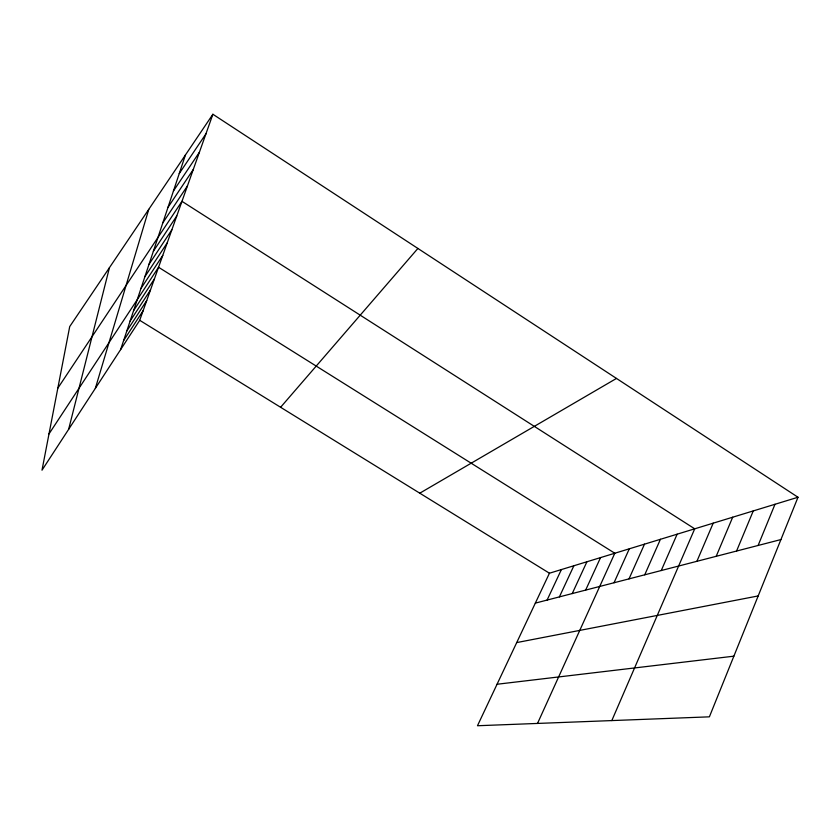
<?xml version="1.0" encoding="UTF-8"?>
<svg xmlns="http://www.w3.org/2000/svg" width="840" height="840" viewBox="0 0 840 840"><rect width="100%" height="100%" fill="white"/><g stroke="black" fill="none" stroke-linecap="round" stroke-linejoin="round"><path stroke-width="1.26" d="M68.639 429.334L109.452 267.645M95.351 388.353L148.775 209.339M120.603 349.619L185.441 154.959M212.888 114.261L69.71 326.592L42 470.19L139.713 320.313L212.888 114.261L798 497.249L709.391 716.835L477.477 725.739L549.444 573.216L798 497.249M758.111 545.465L774.995 504.273M736.565 551.04L753.26 510.919M716.195 556.311L732.69 517.209M696.906 561.299L713.202 523.163M611.814 720.583L694.712 528.812L181.965 201.327L57.834 388.154M661.248 570.528L677.135 534.188M644.731 574.801L660.419 539.291M629.013 578.875L644.5 544.163M614.029 582.75L629.307 548.803M537.516 723.429L614.807 553.235L158.55 267.257L49.004 433.902M585.659 590.09L600.548 557.592M572.229 593.565L586.919 561.76M559.388 596.894L573.877 565.75M547.102 600.075L561.393 569.562M126.788 331.055L146.716 300.573M123.627 340.557L143.136 310.663M133.581 310.653L154.413 278.901M130.106 321.101L150.476 290M140.963 288.488L162.771 255.392M149.016 264.317L171.864 229.772M144.89 276.717L167.202 242.907M153.374 251.244L176.778 215.933M162.834 222.841L187.446 185.892M167.979 207.386L193.242 169.554M173.45 190.974L199.395 152.24M179.256 173.534L205.936 133.844M280.602 407.274L417.9 248.451M419.79 493.185L616.476 378.431M535.332 603.12L780.927 539.563M516.716 642.579L758.174 595.938M497.049 684.254L733.866 656.176M139.713 320.313L549.444 573.216"/></g></svg>
